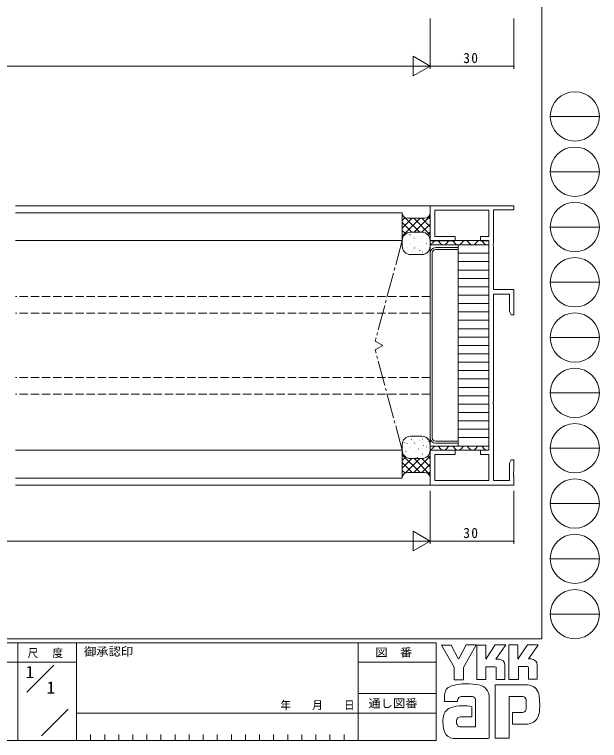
# Model space of a CAD drawing. Units: millimetres on the paper. Extents: x -420 to 373, y -297 to 267.
# Drawn here: x 163.5 to 372.9, y -297 to -37.2 of the extents above; entities that cross this region are included whole.
import ezdxf
from ezdxf.enums import TextEntityAlignment as Align

# ---------------------------------------------------------------- set-up
doc = ezdxf.new("R2010")
doc.units = ezdxf.units.MM
doc.linetypes.add('CHAIN2', pattern=[12, 9, -1, 1, -1])
doc.linetypes.add('DASHED3', pattern=[4, 3, -1])
for name, color, linetype, lineweight in [('0-1_USER1', 7, 'Continuous', 9), ('0-3_YKK_11', 7, 'Continuous', 9), ('0-4_YKK_12', 2, 'Continuous', 9), ('0-6_YKK_13', 4, 'Continuous', 9), ('0-7_YKK_D', 6, 'Continuous', 9)]:
    doc.layers.add(name, color=color, linetype=linetype, lineweight=lineweight)
doc.layers.add('0-2_YKK_ZWAK', color=3, linetype='Continuous')
doc.styles.add('ＭＳ ゴシック', font='')
doc.styles.get('ＭＳ ゴシック').set_extended_font_data('MS Gothic')

msp = doc.modelspace()

# ---------------------------------------------------------------- linework, layer by layer
at = {"layer": '0-1_USER1'}
for p, q in [((352.3, 264.4), (352.3, -260.6)), ((355.276, -73.616), (372.916, -73.616)), ((355.276, -93.412), (372.916, -93.412)), ((355.276, -113.208), (372.916, -113.208)), ((355.276, -133.004), (372.916, -133.004)), ((355.276, -152.8), (372.916, -152.8)), ((355.276, -172.596), (372.916, -172.596)), ((355.276, -192.392), (372.916, -192.392)), ((355.276, -212.188), (372.916, -212.188)), ((355.276, -231.984), (372.916, -231.984)), ((355.276, -251.78), (372.916, -251.78)), ((352.3, -260.6), (-417.7, -260.6)), ((314.5, -262), (-417.7, -262)), ((164.7, -262), (164.7, -297)), ((185.7, -262), (185.7, -297)), ((286.5, -262), (286.5, -297)), ((314.5, -262), (314.5, -297)), ((316.337, -262.906), (319.851, -262.906)), ((320.932, -270.799), (316.337, -262.906)), ((325.136, -262.798), (322.581, -267.771)), ((328.96, -275.231), (328.96, -262.825)), ((340.474, -262.717), (343.745, -262.717)), ((340.474, -275.123), (340.474, -262.717)), ((347.178, -262.717), (350.962, -262.717)), ((350.583, -263.365), (347.461, -267.825)), ((350.962, -262.717), (350.583, -263.365)), ((165.684, -268.999), (97.5, -268.999)), ((165.684, -268.999), (185.7, -268.999)), ((167.87, -279.736), (177.564, -270.043)), ((286.5, -269), (314.5, -269)), ((336.879, -267.906), (335.84, -267.906)), ((339.042, -270.069), (339.042, -275.15)), ((348.501, -267.825), (347.461, -267.825)), ((350.664, -270.069), (350.664, -275.096)), ((335.474, -270.582), (332.284, -270.582)), ((343.88, -270.555), (343.88, -275.123)), ((347.069, -270.555), (343.88, -270.555)), ((347.502, -270.717), (347.069, -270.555)), ((347.502, -275.096), (347.502, -270.717)), ((343.88, -275.123), (340.474, -275.123)), ((347.502, -275.046), (347.553, -275.096)), ((350.664, -275.096), (347.502, -275.096)), ((347.124, -277.096), (335.528, -277.096)), ((335.528, -277.096), (335.528, -296.206)), ((286.5, -280.199), (314.5, -280.199)), ((317.418, -283.07), (317.418, -281.141)), ((322.067, -283.07), (317.418, -283.07)), ((327.446, -281.205), (323.748, -281.275)), ((328.527, -292.071), (328.527, -282.34)), ((333.42, -281.583), (333.42, -296.179)), ((340.555, -281.259), (345.204, -281.259)), ((340.555, -296.206), (340.555, -281.259)), ((346.673, -282.756), (346.691, -285.391)), ((173.172, -295.345), (182.696, -285.821)), ((185.7, -287.2), (286.5, -287.2)), ((314.5, -287.199), (286.5, -287.199)), ((341.772, -286.989), (341.772, -291.125)), ((345.313, -286.989), (341.772, -286.989)), ((327.176, -288.53), (323.181, -288.535)), ((347.097, -291.125), (348.178, -290.882)), ((322.905, -292.071), (328.527, -292.071)), ((328.095, -292.071), (328.446, -292.071)), ((328.527, -292.07), (328.528, -292.071)), ((341.772, -291.125), (347.097, -291.125)), ((190.74, -294.9), (190.74, -297)), ((195.78, -294.9), (195.78, -297)), ((200.82, -294.9), (200.82, -297)), ((205.86, -294.9), (205.86, -297)), ((210.9, -294.9), (210.9, -297)), ((215.94, -294.9), (215.94, -297)), ((220.98, -294.9), (220.98, -297)), ((226.02, -294.9), (226.02, -297)), ((231.06, -294.9), (231.06, -297)), ((236.1, -294.9), (236.1, -297)), ((241.14, -294.9), (241.14, -297)), ((246.18, -294.9), (246.18, -297)), ((251.22, -294.9), (251.22, -297)), ((256.26, -294.9), (256.26, -297)), ((261.3, -294.9), (261.3, -297)), ((266.34, -294.9), (266.34, -297)), ((271.38, -294.9), (271.38, -297)), ((276.42, -294.9), (276.42, -297)), ((281.46, -294.9), (281.46, -297)), ((333.42, -296.179), (333.095, -296.233)), ((-417.7, -297), (314.5, -297)), ((322.067, -296.26), (320.58, -296.26)), ((333.095, -296.233), (322.067, -296.26))]:
    msp.add_line(p, q, dxfattribs=at)
for points in [[(319.851, -262.906), (322.364, -267.609), (322.581, -267.771)], [(325.136, -262.798), (328.762, -262.798), (324.229, -270.826)], [(328.96, -262.825), (332.176, -262.825), (332.176, -267.923), (335.555, -262.771)], [(335.555, -262.771), (339.38, -262.771), (335.84, -267.906)], [(343.745, -262.717), (343.745, -267.908), (347.178, -262.717)], [(324.229, -270.826), (324.229, -275.258), (320.932, -275.258), (320.932, -270.799)], [(332.284, -270.582), (332.284, -275.231), (328.96, -275.231)], [(339.042, -275.15), (335.906, -275.15), (335.906, -270.744), (335.474, -270.582)], [(326.473, -284.773), (327.176, -284.935), (327.176, -288.53)], [(335.528, -296.206), (339.772, -296.206), (340.555, -296.206)]]:
    msp.add_lwpolyline(points, dxfattribs=at)
for centre in [(364.096, -73.616), (364.096, -93.412), (364.096, -113.208), (364.096, -133.004), (364.096, -152.8), (364.096, -172.596), (364.096, -192.392), (364.096, -212.188), (364.096, -231.984), (364.096, -251.78)]:
    msp.add_circle(centre, 8.82, dxfattribs=at)
for centre, radius, start, end in [((336.879, -270.069), 2.163, 0.00165, 89.99603), ((348.501, -269.988), 2.163, 0.00165, 89.99603), ((320.106, -280.055), 2.444, 109.02126, 161.51263), ((325.222, -294.401), 17.68, 89.89165, 109.30847), ((325.741, -297.463), 20.748, 78.78009, 91.46938), ((329.03, -281.496), 4.449, 40.66422, 80.31693), ((346.972, -281.44), 4.341, 14.44571, 87.08746), ((322.459, -281.166), 5.037, 158.41083, 179.71774), ((328.809, -281.485), 4.612, 358.78058, 38.76563), ((330.666, -284.187), 20.86, 350.99026, 10.67624), ((324.175, -283.007), 2.109, 138.46381, 181.71359), ((323.615, -282.971), 1.701, 85.50551, 126.78038), ((326.956, -282.754), 1.625, 14.75519, 72.44994), ((345.365, -282.479), 1.229, 16.43123, 96.91661), ((343.031, -283.208), 3.673, 4.93422, 17.03551), ((320.927, -288.927), 3.908, 121.8271, 169.08475), ((324.02, -297.854), 13.309, 79.38097, 112.05824), ((343.01, -285.041), 3.697, 343.6902, 354.75362), ((327.949, -290.395), 11.082, 168.76372, 199.80078), ((345.314, -285.684), 1.306, 269.95467, 342.90144), ((347.035, -286.745), 4.291, 285.4429, 349.90448), ((324.082, -290.328), 2.369, 171.08202, 216.71922), ((323.19, -289.979), 1.445, 90.33952, 178.03638), ((323.15, -290.565), 1.526, 230.97279, 260.7549), ((320.94, -292.443), 3.823, 207.31435, 263.59464)]:
    msp.add_arc(centre, radius, start, end, dxfattribs=at)
at = {"layer": '0-3_YKK_11'}
for p, q in [((312.3, -105.6), (312.3, -118.1)), ((342.3, -105.6), (312.3, -105.6)), ((342.3, -107.1), (342.3, -105.6)), ((313.93, -116.6), (313.93, -107.23)), ((313.93, -107.23), (333.3, -107.23)), ((333.3, -107.23), (333.3, -116.6)), ((334.93, -107.1), (342.3, -107.1)), ((321.3, -116.6), (313.93, -116.6)), ((321.3, -118.1), (321.3, -116.6)), ((330.3, -116.6), (330.3, -118.1)), ((333.3, -116.6), (330.3, -116.6)), ((312.3, -118.1), (321.3, -118.1)), ((330.3, -118.1), (333.3, -118.1)), ((333.3, -118.1), (333.3, -193.1)), ((334.93, -135.6), (334.93, -120.058)), ((342.3, -135.6), (334.93, -135.6)), ((334.93, -137.23), (340.67, -137.23)), ((334.93, -175.642), (334.93, -137.23)), ((342.3, -144.6), (342.3, -135.6)), ((334.93, -203.97), (334.93, -176.558)), ((312.3, -193.1), (312.3, -205.6)), ((321.3, -193.1), (312.3, -193.1)), ((313.93, -203.97), (313.93, -194.6)), ((313.93, -194.6), (321.3, -194.6)), ((321.3, -194.6), (321.3, -193.1)), ((330.3, -193.1), (330.3, -194.6)), ((333.3, -193.1), (330.3, -193.1)), ((330.3, -194.6), (333.3, -194.6)), ((333.3, -194.6), (333.3, -203.97)), ((340.67, -197.691), (340.67, -203.97)), ((342.18, -202.375), (342.18, -201.825)), ((333.3, -203.97), (313.93, -203.97)), ((340.67, -203.97), (334.93, -203.97)), ((312.3, -205.6), (342.3, -205.6))]:
    msp.add_line(p, q, dxfattribs=at)
for points in [[(334.93, -120.058), (334.81, -119.875), (334.81, -119.325), (334.93, -119.142), (334.93, -107.1)], [(340.67, -137.23), (340.67, -143.509), (341.3, -144.6), (342.3, -144.6)], [(334.93, -176.558), (334.81, -176.375), (334.81, -175.825), (334.93, -175.642)], [(342.18, -201.825), (342.3, -201.642), (342.3, -201.558), (342.18, -201.375), (342.18, -200.825), (342.3, -200.642), (342.3, -196.6), (341.3, -196.6), (340.67, -197.691)], [(342.3, -205.6), (342.3, -202.558), (342.18, -202.375)]]:
    msp.add_lwpolyline(points, dxfattribs=at)
at = {"layer": '0-4_YKK_12'}
for p, q in [((163.8, -105.6), (333.3, -105.6)), ((333.3, -205.6), (163.8, -205.6))]:
    msp.add_line(p, q, dxfattribs=at)
at = {"layer": '0-6_YKK_13'}
for p, q in [((302.3, -108.099), (163.8, -108.099)), ((302.3, -108.099), (302.3, -118.099)), ((302.512, -108.995), (302.3, -108.783)), ((312.3, -118.099), (312.3, -108.099)), ((302.298, -116.5), (308.699, -110.099)), ((302.299, -113.671), (305.871, -110.099)), ((305.788, -115.099), (302.299, -111.611)), ((302.3, -110.842), (303.306, -109.835)), ((308.616, -115.099), (303.405, -109.888)), ((310.3, -110.099), (304.3, -110.099)), ((312.3, -115.955), (306.445, -110.099)), ((306.527, -115.099), (312.3, -109.327)), ((312.3, -113.126), (309.273, -110.099)), ((312.3, -110.298), (311.612, -109.609)), ((309.355, -115.1), (312.3, -112.155)), ((303.534, -115.674), (302.299, -114.439)), ((304.755, -115.937), (304.762, -115.986)), ((305.256, -116.025), (305.213, -116.116)), ((305.3, -115.099), (309.3, -115.099)), ((305.3, -115.099), (309.3, -115.099)), ((307.122, -115.304), (307.12, -115.314)), ((307.715, -115.515), (307.722, -115.564)), ((309.515, -116.698), (309.522, -116.747)), ((309.809, -115.526), (309.807, -115.536)), ((311.363, -115.921), (312.3, -114.984)), ((302.3, -118.099), (163.8, -118.099)), ((302.392, -117.361), (302.298, -117.267)), ((302.3, -120.099), (302.3, -118.099)), ((303.595, -117.542), (303.602, -117.591)), ((303.861, -117.935), (303.859, -117.945)), ((305.184, -118.946), (305.191, -118.996)), ((306.548, -118.157), (306.546, -118.167)), ((306.555, -117.12), (306.562, -117.169)), ((308.144, -118.524), (308.151, -118.574)), ((309.156, -118.771), (309.154, -118.781)), ((310.998, -119.165), (310.955, -119.255)), ((311.104, -118.102), (311.111, -118.152)), ((311.833, -119.042), (311.831, -119.052)), ((312.287, -117.825), (312.3, -117.812)), ((312.3, -118.099), (312.3, -119.599)), ((312.3, -118.099), (312.3, -120.099)), ((333.3, -118.099), (312.3, -118.099)), ((303.286, -120.788), (303.284, -120.798)), ((304.024, -120.551), (304.031, -120.601)), ((305.613, -121.956), (305.62, -122.005)), ((305.894, -121.402), (305.892, -121.412)), ((306.665, -120.676), (306.622, -120.766)), ((306.984, -120.129), (306.991, -120.179)), ((308.571, -121.673), (308.569, -121.683)), ((308.573, -121.534), (308.58, -121.583)), ((309.616, -122.078), (309.573, -122.169)), ((309.944, -119.707), (309.951, -119.757)), ((311.258, -121.895), (311.256, -121.905)), ((311.533, -121.112), (311.54, -121.161)), ((333.3, -119.599), (312.3, -119.599)), ((312.3, -119.599), (312.3, -191.599)), ((314.3, -120.599), (322.3, -120.599)), ((314.3, -121.299), (322.3, -121.299)), ((322.3, -191.599), (322.3, -119.599)), ((309.3, -123.099), (305.3, -123.099)), ((310.373, -122.717), (310.38, -122.766)), ((312.3, -122.599), (312.3, -188.599)), ((313, -122.599), (313, -188.599)), ((322.3, -122.599), (333.3, -122.599)), ((322.3, -125.599), (333.3, -125.599)), ((322.3, -128.599), (333.3, -128.599)), ((322.3, -131.599), (333.3, -131.599)), ((322.3, -134.599), (333.3, -134.599)), ((322.3, -137.599), (333.3, -137.599)), ((322.3, -140.599), (333.3, -140.599)), ((322.3, -143.599), (333.3, -143.599)), ((322.3, -146.599), (333.3, -146.599)), ((322.3, -149.599), (333.3, -149.599)), ((322.3, -152.599), (333.3, -152.599)), ((322.3, -155.599), (333.3, -155.599)), ((322.3, -158.599), (333.3, -158.599)), ((322.3, -161.599), (333.3, -161.599)), ((322.3, -164.599), (333.3, -164.599)), ((322.3, -167.599), (333.3, -167.599)), ((322.3, -170.599), (333.3, -170.599)), ((322.3, -173.599), (333.3, -173.599)), ((322.3, -176.599), (333.3, -176.599)), ((322.3, -179.599), (333.3, -179.599)), ((322.3, -182.599), (333.3, -182.599)), ((322.3, -185.599), (333.3, -185.599)), ((309.3, -188.099), (305.3, -188.099)), ((305.613, -189.243), (305.62, -189.194)), ((308.571, -189.526), (308.569, -189.516)), ((308.573, -189.665), (308.58, -189.615)), ((309.616, -189.121), (309.573, -189.03)), ((310.373, -188.482), (310.38, -188.433)), ((311.258, -189.304), (311.256, -189.294)), ((322.3, -188.599), (333.3, -188.599)), ((302.3, -191.099), (302.3, -193.099)), ((303.286, -190.411), (303.284, -190.401)), ((304.024, -190.648), (304.031, -190.598)), ((305.184, -192.253), (305.191, -192.203)), ((305.894, -189.797), (305.892, -189.787)), ((306.665, -190.523), (306.622, -190.433)), ((306.984, -191.07), (306.991, -191.02)), ((309.944, -191.492), (309.951, -191.442)), ((310.998, -192.034), (310.955, -191.944)), ((311.533, -190.087), (311.54, -190.037)), ((311.833, -192.157), (311.831, -192.147)), ((312.3, -193.099), (312.3, -191.099)), ((312.3, -191.599), (312.3, -193.099)), ((333.3, -191.599), (312.3, -191.599)), ((314.3, -189.899), (322.3, -189.899)), ((314.3, -190.599), (322.3, -190.599)), ((302.3, -193.099), (163.8, -193.099)), ((302.392, -193.838), (302.298, -193.932)), ((302.298, -194.699), (308.699, -201.099)), ((302.3, -203.099), (302.3, -193.099)), ((303.595, -193.657), (303.602, -193.608)), ((303.861, -193.264), (303.859, -193.254)), ((306.548, -193.042), (306.546, -193.032)), ((306.555, -194.079), (306.562, -194.03)), ((308.144, -192.675), (308.151, -192.625)), ((309.156, -192.428), (309.154, -192.418)), ((309.515, -194.501), (309.522, -194.452)), ((311.104, -193.097), (311.111, -193.047)), ((312.287, -193.374), (312.3, -193.387)), ((312.3, -193.099), (312.3, -203.099)), ((333.3, -193.099), (312.3, -193.099)), ((303.534, -195.525), (302.299, -196.76)), ((305.788, -196.099), (302.299, -199.588)), ((308.616, -196.099), (303.405, -201.311)), ((304.755, -195.262), (304.762, -195.213)), ((305.256, -195.174), (305.213, -195.083)), ((305.3, -196.099), (309.3, -196.099)), ((305.3, -196.099), (309.3, -196.099)), ((312.3, -195.244), (306.445, -201.099)), ((306.527, -196.099), (312.3, -201.872)), ((307.122, -195.894), (307.12, -195.885)), ((307.715, -195.684), (307.722, -195.635)), ((309.355, -196.099), (312.3, -199.044)), ((309.809, -195.673), (309.807, -195.663)), ((311.363, -195.278), (312.3, -196.215)), ((302.299, -197.528), (305.871, -201.099)), ((312.3, -198.073), (309.273, -201.099)), ((302.3, -200.357), (303.306, -201.364)), ((302.512, -202.204), (302.3, -202.416)), ((310.3, -201.099), (304.3, -201.099)), ((312.3, -200.901), (311.612, -201.59)), ((302.3, -203.099), (163.8, -203.099))]:
    msp.add_line(p, q, dxfattribs=at)
at = {"layer": '0-6_YKK_13', "linetype": 'CHAIN2'}
for p, q in [((302.3, -118.099), (292.6, -154.049)), ((295.3, -155.599), (292.6, -154.049)), ((295.3, -155.599), (292.6, -157.149)), ((302.3, -193.099), (292.6, -157.149))]:
    msp.add_line(p, q, dxfattribs=at)
at = {"layer": '0-6_YKK_13', "linetype": 'DASHED3'}
for p, q in [((312.3, -138.099), (163.8, -138.099)), ((312.3, -144.099), (163.8, -144.099)), ((312.3, -167.099), (163.8, -167.099)), ((312.3, -173.099), (163.8, -173.099))]:
    msp.add_line(p, q, dxfattribs=at)
at = {"layer": '0-6_YKK_13'}
for centre, radius, start, end in [((304.3, -108.099), 2, 180, 270), ((310.3, -108.099), 2, 270, 0), ((305.3, -118.099), 3, 89.99998, 179.99998), ((305.3, -118.099), 3, 89.99998, 179.99998), ((309.3, -118.099), 3, 0, 90), ((309.3, -118.099), 3, 0, 90), ((311.898, -118.099), 1.5, 285.55197, 330), ((314.498, -119.599), 1.5, 30, 150), ((317.099, -118.099), 1.5, 210, 330), ((319.699, -119.599), 1.5, 30, 150), ((322.301, -118.099), 1.5, 210, 330), ((324.901, -119.599), 1.5, 30, 150), ((327.501, -118.099), 1.5, 209.99997, 330.00003), ((330.101, -119.599), 1.5, 30, 150), ((332.701, -118.099), 1.5, 209.99997, 293.55739), ((305.3, -120.099), 3, 180, 270), ((309.3, -120.099), 3, 270, 0), ((314.3, -122.599), 2, 90, 180), ((314.3, -122.599), 1.3, 90, 180), ((305.3, -191.099), 3, 89.99998, 179.99998), ((309.3, -191.099), 3, 0, 90), ((314.3, -188.599), 2, 180, 270), ((314.3, -188.599), 1.3, 180, 270), ((314.498, -193.099), 1.5, 30, 150), ((319.699, -193.099), 1.5, 30, 150), ((324.901, -193.099), 1.5, 30, 150), ((330.101, -193.099), 1.5, 30, 150), ((305.3, -193.099), 3, 180, 270), ((305.3, -193.099), 3, 180, 270), ((309.3, -193.099), 3, 270, 0), ((309.3, -193.099), 3, 270, 0), ((311.898, -191.599), 1.5, 285.55197, 330), ((317.099, -191.599), 1.5, 210, 330), ((322.301, -191.599), 1.5, 210, 330), ((327.501, -191.599), 1.5, 209.99997, 330.00003), ((332.701, -191.599), 1.5, 209.99997, 293.55739), ((304.3, -203.099), 2, 90, 179.99998), ((310.3, -203.099), 2, 0, 90)]:
    msp.add_arc(centre, radius, start, end, dxfattribs=at)
at = {"layer": '0-7_YKK_D'}
for p, q in [((312.3, -38.6), (312.3, -56.6)), ((312.3, -38.6), (312.3, -56.6)), ((342.3, -38.6), (342.3, -56.6)), ((312.3, -55.6), (306.238, -52.1)), ((306.238, -52.1), (306.238, -59.1)), ((19.3, -55.6), (305.3, -55.6)), ((312.3, -55.6), (300.176, -55.6)), ((312.3, -55.6), (306.238, -59.1)), ((312.3, -55.6), (342.3, -55.6)), ((312.3, -207.6), (312.3, -226.6)), ((312.3, -207.6), (312.3, -226.6)), ((342.3, -207.6), (342.3, -226.6)), ((306.238, -222.1), (306.238, -229.1)), ((312.3, -225.6), (306.238, -222.1)), ((19.3, -225.6), (305.3, -225.6)), ((312.3, -225.6), (300.176, -225.6)), ((312.3, -225.6), (306.238, -229.1)), ((312.3, -225.6), (342.3, -225.6))]:
    msp.add_line(p, q, dxfattribs=at)
for centre, start, end in [((342.3, -55.6), 0, 180), ((342.3, -55.6), 180, 0), ((342.3, -225.6), 0, 180), ((342.3, -225.6), 180, 0)]:
    msp.add_arc(centre, 0.106, start, end, dxfattribs=at)

# ---------------------------------------------------------------- texts
at = {"layer": '0-1_USER1', "style": 'ＭＳ ゴシック', "width": 1.1}
for s, p in [('御承認印', (188.367, -267.533)), ('図\u3000番', (292.698, -267.862)), ('通し図番', (290.179, -286.085))]:
    msp.add_text(s, height=2.933, dxfattribs=at).set_placement(p, align=Align.BOTTOM_LEFT)
at = {"layer": '0-1_USER1', "char_height": 2.933, "attachment_point": 7, "style": 'ＭＳ ゴシック'}
for s, insert in [('\\T1.17;\\W0.95;尺\\~\\~度', (168.212, -267.537)), ('\\T1.2;\\W0.95;年\\~\\~\\~月\\~\\~\\~日', (258.676, -286.169))]:
    msp.add_mtext(s, dxfattribs=dict(at, insert=insert))
at = {"layer": '0-2_YKK_ZWAK', "style": 'ＭＳ ゴシック'}
for p in [(167.5, -275.999), (175.033, -281.599)]:
    msp.add_text('1', height=4.399, dxfattribs=at).set_placement(p, align=Align.BOTTOM_LEFT)
at = {"layer": '0-7_YKK_D', "color": 3, "char_height": 3.666, "attachment_point": 7, "style": 'ＭＳ ゴシック'}
for insert in [(324.169, -54.6), (324.169, -224.6)]:
    msp.add_mtext('\\T1.21;\\W0.95;30', dxfattribs=dict(at, insert=insert))

doc.saveas('drawing.dxf')
